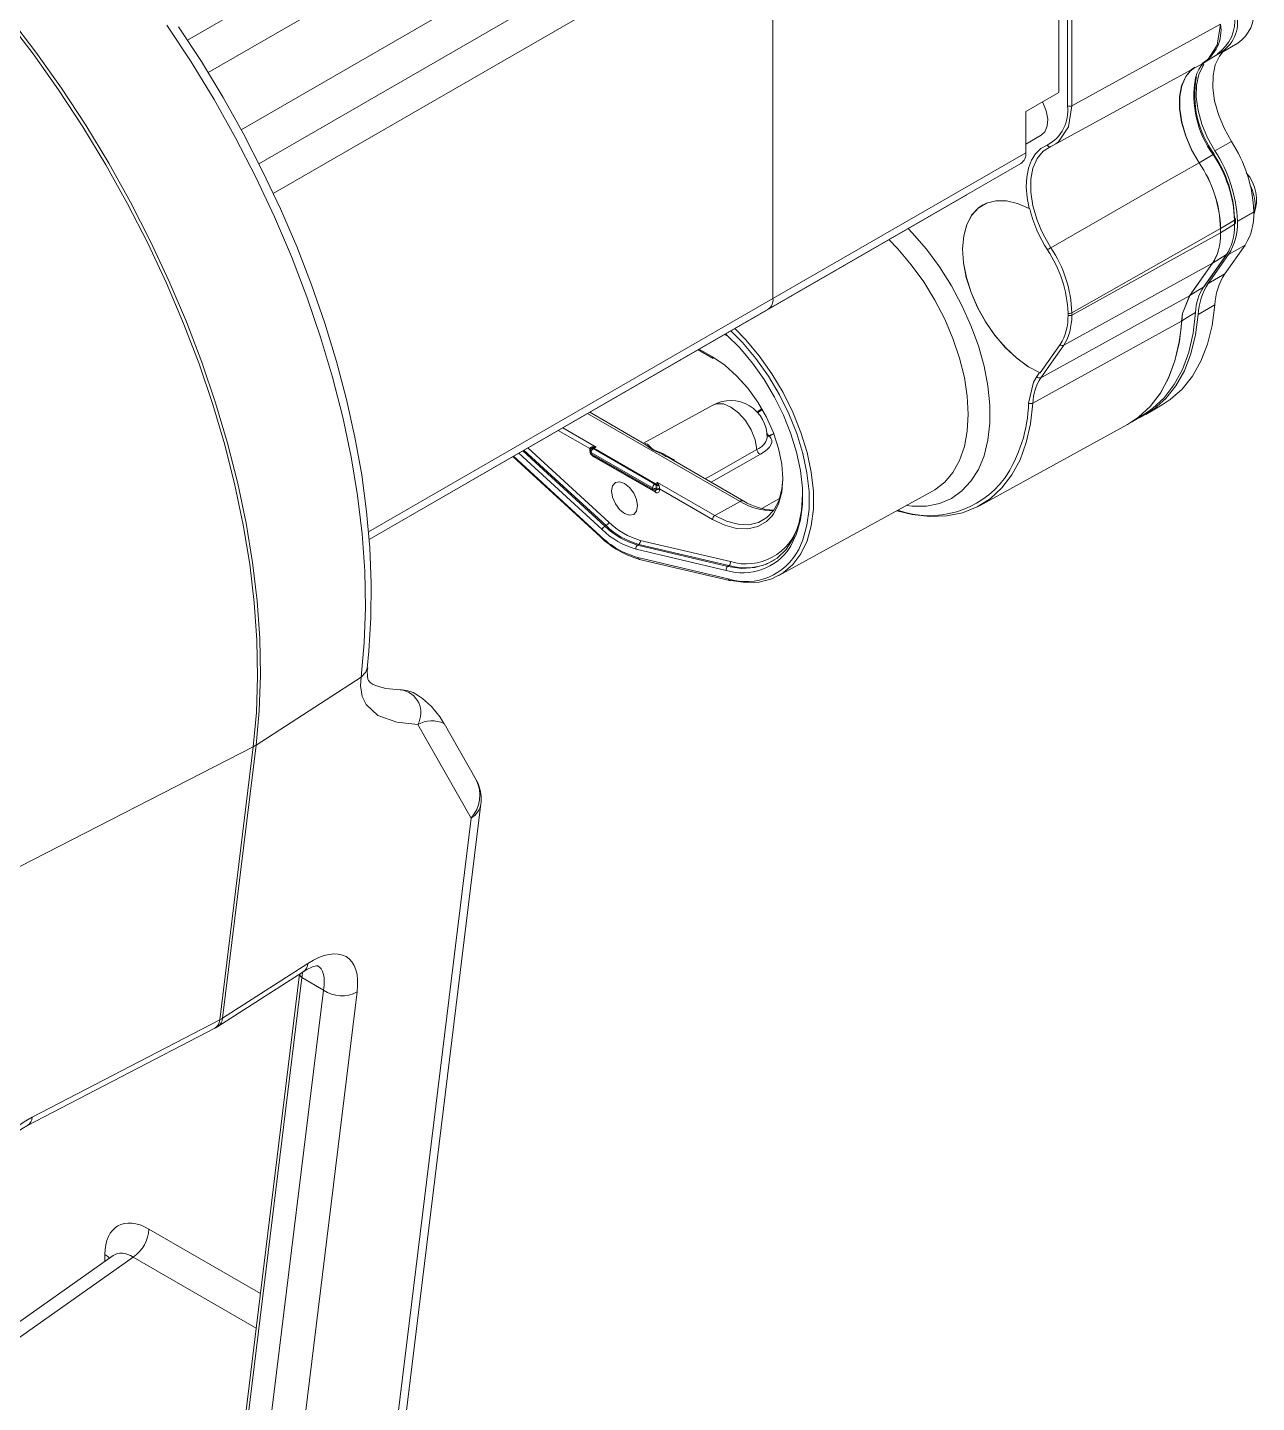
# Model space of a CAD drawing. Header units: millimetres. Extents: x 20 to 768, y 29 to 540.
# Drawn here: x 457.22 to 488.85, y 90.52 to 125.92 of the extents above; entities that cross this region are included whole.
import ezdxf

# ---------------------------------------------------------------- set-up
doc = ezdxf.new("R2010")
doc.units = ezdxf.units.MM

msp = doc.modelspace()

# ---------------------------------------------------------------- linework, layer by layer
at = {"color": 7, "linetype": 'Continuous', "lineweight": 15}
for p, q in [((484.095425, 133.258389), (484.095425, 123.901965)), ((483.759375, 132.247724), (483.759375, 124.245624)), ((483.983285, 123.902529), (483.983285, 132.038227)), ((476.405465, 129.063905), (476.405465, 118.938798)), ((484.095425, 123.901965), (487.922331, 126.000327)), ((487.941276, 125.266812), (488.365539, 125.511734)), ((483.625669, 122.886782), (487.452594, 124.984972)), ((487.491413, 125.007398), (487.849149, 125.230152)), ((482.910847, 123.75578), (483.759375, 124.245624)), ((482.910847, 123.75578), (482.910847, 122.694276)), ((482.910847, 122.913565), (483.310815, 123.144461)), ((483.62393, 122.889981), (483.553227, 122.852205)), ((488.201291, 122.983581), (487.777028, 122.738659)), ((476.405465, 118.938798), (482.910847, 122.694276)), ((476.281178, 118.664093), (482.786561, 122.41957)), ((487.368227, 122.433049), (487.368174, 122.433133)), ((487.368227, 122.433049), (487.371299, 122.434833)), ((487.371251, 122.434904), (487.371299, 122.434833)), ((474.018436, 117.357415), (481.372346, 121.602737)), ((481.382666, 121.609118), (481.372346, 121.602737)), ((481.803785, 121.348945), (481.802371, 121.348128)), ((483.012655, 121.248308), (482.998136, 121.254649)), ((488.779834, 121.175776), (488.355571, 120.930854)), ((488.779834, 121.164636), (488.355571, 120.919714)), ((488.779834, 121.175776), (488.779834, 121.164636)), ((487.922331, 120.738727), (484.095425, 118.570242)), ((487.922331, 120.738727), (487.922331, 120.738887)), ((487.922331, 120.62904), (487.922331, 120.738727)), ((487.925402, 120.630742), (488.283409, 120.851513)), ((487.925402, 120.740667), (487.925402, 120.740516)), ((487.925402, 120.740516), (487.925402, 120.630829)), ((488.283409, 120.851513), (488.283409, 120.953286)), ((488.305379, 120.883303), (488.305379, 120.985076)), ((488.355571, 120.930854), (488.355571, 120.919714)), ((484.095425, 118.515931), (487.922331, 120.62904)), ((487.486252, 119.236123), (488.075065, 120.073897)), ((487.501248, 119.250186), (488.090063, 120.087964)), ((488.128208, 120.071117), (487.606761, 119.329196)), ((488.075065, 120.073897), (487.717057, 119.85313)), ((488.552471, 120.316039), (488.031024, 119.574117)), ((488.552471, 120.316039), (488.128208, 120.071117)), ((487.713947, 119.851281), (483.887042, 117.738171)), ((487.125024, 119.013351), (487.713947, 119.851281)), ((487.717019, 119.853079), (487.128099, 119.015148)), ((487.713987, 119.851338), (487.713947, 119.851282)), ((487.717058, 119.853131), (487.71702, 119.853077)), ((488.031024, 119.574117), (487.606761, 119.329196)), ((483.29934, 116.901975), (487.125024, 119.013351)), ((487.124991, 119.013303), (487.125024, 119.013351)), ((487.128099, 119.015148), (487.128063, 119.015096)), ((466.013432, 112.736649), (476.281178, 118.664093)), ((487.772952, 118.774518), (487.348689, 118.529597)), ((483.997269, 118.564366), (483.997269, 118.510055)), ((484.095425, 118.570242), (484.095425, 118.515931)), ((486.920581, 118.361065), (486.920583, 118.361123)), ((486.923655, 118.362916), (486.923651, 118.36286)), ((475.169561, 118.021943), (475.205181, 117.989227)), ((474.478747, 117.623145), (474.866403, 117.399356)), ((483.794779, 117.754294), (483.283653, 117.027055)), ((483.887042, 117.738171), (483.29934, 116.901975)), ((466.013468, 112.736245), (474.018436, 117.357415)), ((483.194776, 116.930824), (483.266579, 117.032992)), ((483.266579, 117.032992), (483.283653, 117.027055)), ((474.856275, 116.196308), (473.072517, 115.21679)), ((485.998448, 115.956701), (486.42271, 116.201623)), ((473.11026, 115.194999), (471.691441, 116.014066)), ((485.630912, 115.75799), (485.991616, 115.981936)), ((481.719367, 113.606357), (485.526462, 115.696945)), ((471.690505, 115.07838), (471.690503, 115.07881)), ((471.690505, 115.047164), (471.690505, 115.07838)), ((471.740902, 115.121832), (471.761251, 115.124257)), ((471.763371, 115.090945), (471.7427, 115.080403)), ((471.761251, 115.124257), (471.766194, 115.124544)), ((471.7667, 115.092167), (471.763371, 115.090945)), ((471.79415, 115.08386), (471.780255, 115.075266)), ((471.780255, 115.075266), (473.363663, 114.161183)), ((473.378052, 114.169493), (471.79415, 115.08386)), ((471.851706, 115.117088), (471.796125, 115.084999)), ((471.796125, 115.084999), (473.380027, 114.170632)), ((469.712463, 114.87163), (471.962942, 112.804576)), ((471.701244, 115.010527), (471.701244, 114.978453)), ((473.308082, 114.063787), (471.724673, 114.97787)), ((471.724673, 114.97787), (471.724673, 114.945796)), ((471.724673, 114.945796), (473.308082, 114.031714)), ((471.741246, 114.909171), (473.324654, 113.995089)), ((473.378794, 113.951421), (471.795385, 114.865503)), ((475.656928, 113.724838), (473.671951, 114.870742)), ((473.308082, 114.031714), (473.308082, 114.063787)), ((473.363663, 114.161183), (473.378052, 114.169493)), ((473.368243, 113.98445), (473.369284, 113.984519)), ((473.380027, 114.170632), (473.437582, 114.201581)), ((473.395878, 114.05307), (473.39588, 114.053925)), ((473.395878, 114.021853), (473.395878, 114.05307)), ((473.400409, 114.123428), (473.408082, 114.141474)), ((473.408082, 114.141474), (473.408175, 114.144564)), ((473.437582, 114.201581), (474.907386, 113.353081)), ((473.465243, 114.143704), (473.466771, 114.139681)), ((473.466771, 114.139681), (473.472914, 114.121963)), ((473.483674, 114.043634), (473.483674, 114.043206)), ((473.483674, 114.043206), (473.483674, 114.011989)), ((474.849831, 113.25454), (473.483674, 114.043206)), ((476.555571, 111.805701), (480.512371, 113.978499)), ((474.907386, 113.353081), (475.559404, 113.716338)), ((472.111154, 113.096295), (472.080745, 113.078329)), ((472.951863, 112.610964), (472.921754, 112.592825)), ((472.921754, 112.592825), (475.242283, 112.044994)), ((475.272393, 112.063137), (472.951863, 112.610964)), ((472.991416, 112.714941), (475.311948, 112.167109)), ((475.202728, 111.941023), (472.882199, 112.488849)), ((472.930843, 112.270664), (475.251372, 111.722833)), ((472.969032, 112.225461), (475.289561, 111.67763)), ((475.272393, 112.063137), (475.242283, 112.044994)), ((463.104075, 107.443507), (465.805383, 109.196475)), ((468.63614, 105.564502), (467.263297, 107.973668)), ((468.767931, 106.549293), (467.942235, 107.998288)), ((456.708001, 104.159334), (463.030061, 107.40078)), ((462.1675, 100.368751), (463.030061, 107.40078)), ((463.104075, 107.443507), (462.241515, 100.411478)), ((466.506716, 86.489207), (468.891655, 105.932444)), ((466.251202, 86.121265), (468.63614, 105.564502)), ((462.123338, 100.200329), (464.319413, 101.609617)), ((462.241515, 100.411478), (464.437591, 101.820766)), ((464.22492, 101.548976), (462.655363, 88.753156)), ((464.283841, 101.457905), (462.712453, 88.647164)), ((464.83872, 101.137581), (464.283841, 101.457905)), ((463.267331, 88.32684), (464.83872, 101.137581)), ((465.705211, 101.088692), (464.133825, 88.277949)), ((457.343916, 97.863785), (462.1675, 100.368751)), ((457.222624, 97.650753), (462.046205, 100.15572)), ((459.428167, 94.303561), (455.173209, 91.303779))]:
    msp.add_line(p, q, dxfattribs=at)
at = {"color": 8, "linetype": 'Continuous', "lineweight": 15}
for p, q in [((474.31846, 133.084538), (461.338122, 125.591149)), ((474.142725, 131.839931), (461.870314, 124.755219)), ((474.991252, 130.370236), (462.720574, 123.286524)), ((463.177832, 122.407522), (475.981202, 129.79875)), ((476.405465, 129.063905), (463.547346, 121.641072)), ((465.996296, 112.929713), (476.405465, 118.938798)), ((486.906468, 118.185232), (486.920581, 118.361065)), ((475.185615, 118.031213), (475.202728, 118.015493)), ((474.502184, 117.636678), (474.849831, 117.435986)), ((475.996143, 116.020647), (476.120154, 116.101635)), ((475.559404, 113.716338), (471.635316, 115.981666)), ((476.131972, 116.081253), (476.012422, 116.003178)), ((471.690505, 115.07838), (470.880556, 115.545954)), ((470.99468, 115.611839), (471.851706, 115.117088)), ((476.253801, 115.46023), (476.294958, 115.402322)), ((476.294958, 115.402322), (476.424376, 115.468365)), ((476.430276, 115.452862), (476.313757, 115.393402)), ((470.099615, 115.095128), (472.182761, 113.181768)), ((469.728517, 114.880895), (471.960491, 112.830836)), ((472.009135, 112.992858), (469.866708, 114.960673)), ((469.96782, 115.019043), (472.080745, 113.078329)), ((472.111154, 113.096295), (469.998503, 115.036758)), ((476.080687, 114.932612), (474.812999, 114.21203)), ((476.574954, 113.787991), (476.118173, 113.535678)), ((460.346402, 94.985436), (463.216586, 93.328515)), ((459.944342, 94.264081), (455.119045, 90.862206)), ((459.21658, 94.154389), (459.21658, 94.332997)), ((463.107366, 92.438106), (459.944342, 94.264081))]:
    msp.add_line(p, q, dxfattribs=at)
at = {"color": 7, "linetype": 'Continuous', "lineweight": 15, "flags": 128}
for points in [[(463.030061, 107.40078), (463.111413, 108.283007), (463.143149, 109.197892), (463.125144, 110.141979), (463.057469, 111.111698), (462.940381, 112.103376), (462.774322, 113.11327), (462.559921, 114.137551), (462.297987, 115.17235), (461.989512, 116.21375), (461.635662, 117.257818), (461.237775, 118.300597), (460.797357, 119.338149), (460.316076, 120.36655), (459.795748, 121.381905), (459.238343, 122.380371), (458.645971, 123.35818), (458.02087, 124.311634), (457.365406, 125.237121), (456.682059, 126.131135), (455.97341, 126.990306), (455.242145, 127.811372), (454.491025, 128.591249)], [(454.565039, 128.633977), (455.316159, 127.854099), (456.047424, 127.033033), (456.756073, 126.173862), (457.439421, 125.279848), (458.094884, 124.354362), (458.719985, 123.400907), (459.312357, 122.423099), (459.869762, 121.424633), (460.39009, 120.409277), (460.871371, 119.380876), (461.311789, 118.343325), (461.709676, 117.300545), (462.063526, 116.256477), (462.372001, 115.215077), (462.633935, 114.180279), (462.848337, 113.155998), (463.014395, 112.146104), (463.131483, 111.154425), (463.199158, 110.184706), (463.217164, 109.240619), (463.185427, 108.325735), (463.104075, 107.443507)], [(465.958688, 109.417241), (466.006224, 109.861498), (466.060876, 110.723262), (466.069541, 111.61155), (466.03236, 112.523346), (465.949642, 113.455429), (465.821831, 114.404597), (465.649516, 115.367617), (465.433419, 116.341228), (465.174388, 117.322163), (464.873398, 118.307129), (464.531552, 119.292823), (464.15007, 120.275946), (463.730291, 121.253199), (463.273675, 122.221304), (462.781788, 123.177015), (462.256308, 124.117099), (461.699011, 125.03841), (461.111781, 125.937815)], [(487.495048, 124.967142), (487.473138, 124.935905), (487.363786, 124.70884), (487.30496, 124.433699), (487.298865, 124.12082), (487.345733, 123.781953), (487.443802, 123.429817), (487.58939, 123.077645), (487.777028, 122.738659)], [(487.99031, 125.295116), (487.897401, 125.180826), (487.788049, 124.953761), (487.729223, 124.67862), (487.723128, 124.365742), (487.769996, 124.026875), (487.868065, 123.674738), (488.013653, 123.322566), (488.201291, 122.983581)], [(487.088001, 124.720252), (487.136788, 124.789467), (487.255713, 124.882939)], [(483.344616, 124.006189), (483.353118, 123.989265), (483.43743, 123.771962), (483.474951, 123.560465), (483.46235, 123.373568), (483.400746, 123.227871), (483.310815, 123.144461)], [(482.998136, 121.254649), (482.944135, 121.53999), (482.922939, 121.812779), (482.935004, 122.067151), (482.980072, 122.297608), (483.057167, 122.499195), (483.164633, 122.667568), (483.300149, 122.799097), (483.460801, 122.890944)], [(483.553227, 122.852205), (483.356236, 122.729284), (483.201831, 122.542823), (483.095649, 122.299634), (483.041572, 122.008601), (483.041572, 121.680353), (483.095649, 121.326889), (483.201831, 120.961104), (483.294628, 120.728488)], [(487.371299, 122.434833), (487.558574, 122.544058), (487.731092, 122.644679)], [(487.731092, 122.644679), (487.741055, 122.650246), (487.749236, 122.654503), (487.755335, 122.657291), (487.75912, 122.658504), (487.760454, 122.6581), (487.759288, 122.65609), (487.755664, 122.652556), (487.749714, 122.647621)], [(483.553227, 120.24601), (486.463671, 121.914455), (487.368174, 122.433133)], [(482.998136, 121.254649), (482.699753, 121.386861), (482.411551, 121.455435), (482.141849, 121.458391), (481.898434, 121.395647), (481.688336, 121.269011), (481.517622, 121.082144), (481.391222, 120.84044), (481.312784, 120.550879), (481.284573, 120.221815), (481.307404, 119.862759), (481.38062, 119.484074), (481.502104, 119.096699), (481.668348, 118.711811), (481.874551, 118.340532), (482.114763, 117.993579), (482.382046, 117.680968), (482.66868, 117.411729), (482.966391, 117.193638), (483.266579, 117.032992)], [(481.803785, 121.348945), (481.693261, 121.272702), (481.521019, 121.085811), (481.393481, 120.843445), (481.314367, 120.552668), (481.285983, 120.221972), (481.309158, 119.86099), (481.383214, 119.480262), (481.505994, 119.090883), (481.673915, 118.704219), (481.882079, 118.331541), (482.124417, 117.983721), (482.393857, 117.67091), (482.682542, 117.40222), (482.982055, 117.185493), (483.283653, 117.027055)], [(488.778745, 121.095069), (488.790278, 121.131157), (488.815189, 121.326061)], [(488.283409, 120.953286), (488.111745, 120.851335), (487.925402, 120.740667)], [(488.075065, 120.073897), (488.084733, 120.081585), (488.090063, 120.087964)], [(486.920583, 118.361123), (486.943363, 118.552511), (487.124991, 119.013303)], [(487.128063, 119.015096), (486.946497, 118.554339), (486.923655, 118.362916)], [(487.128063, 119.015096), (487.335687, 119.143213), (487.486252, 119.236123)], [(487.486252, 119.236123), (487.495919, 119.243808), (487.501248, 119.250186)], [(485.991616, 115.981936), (486.172883, 116.107466), (486.474342, 116.385865), (486.732507, 116.723658), (486.944453, 117.117032), (487.107786, 117.561538), (487.220662, 118.052149), (487.281804, 118.583323)], [(487.772952, 118.774518), (487.704927, 118.248826), (487.585574, 117.764232), (487.416228, 117.326166), (487.198786, 116.939532), (486.935686, 116.608667), (486.629875, 116.337272), (486.42271, 116.201623)], [(487.281804, 118.583323), (487.131256, 118.490676), (486.923655, 118.362916)], [(486.920581, 118.361065), (483.75786, 116.612205), (483.094629, 116.245454)], [(486.923651, 118.36286), (486.862266, 117.831086), (486.749117, 117.339922), (486.585482, 116.894899), (486.373209, 116.501051), (486.114693, 116.162815), (485.81285, 115.884009), (485.5832, 115.729199)], [(487.348689, 118.529597), (487.280664, 118.003905), (487.161311, 117.519311), (486.991965, 117.081244), (486.774523, 116.69461), (486.511423, 116.363745), (486.205612, 116.09235), (485.860516, 115.883471), (485.757465, 115.836564)], [(475.202728, 118.015493), (475.549917, 117.666506), (475.876612, 117.276704), (476.17686, 116.853189), (476.445192, 116.403682), (476.676713, 115.936368), (476.867209, 115.459769), (477.013203, 114.982573), (477.112035, 114.513477), (477.161908, 114.061027), (477.161908, 113.633469), (477.112035, 113.238595), (477.013203, 112.883608), (476.867209, 112.574974), (476.837489, 112.526928)], [(475.423416, 118.16849), (475.69906, 117.88496), (476.05294, 117.462722), (476.378174, 117.003966), (476.668834, 116.51705), (476.919622, 116.010852), (477.125969, 115.494591), (477.284113, 114.977686), (477.39117, 114.469554), (477.445191, 113.979452), (477.445191, 113.516317), (477.39117, 113.088587), (477.284113, 112.704055), (477.125969, 112.369739), (476.919622, 112.091726), (476.668834, 111.875082), (476.378174, 111.723754), (476.05294, 111.640501), (475.69906, 111.626844), (475.322982, 111.683033)], [(477.066614, 112.479615), (477.175167, 112.724419), (477.280187, 113.101629), (477.333178, 113.521213), (477.333178, 113.975534), (477.280187, 114.456305), (477.175167, 114.954763), (477.020035, 115.461826), (476.817616, 115.968256), (476.571603, 116.46482), (476.286478, 116.942463), (475.967434, 117.392486), (475.620292, 117.806687), (475.323028, 118.110539)], [(485.526462, 115.696945), (485.809775, 115.882212), (486.111618, 116.161018), (486.370134, 116.499255), (486.582409, 116.893105), (486.746044, 117.338129), (486.859194, 117.829298), (486.906468, 118.185232)], [(474.849831, 117.435986), (475.164225, 117.222724), (475.469065, 116.952422), (475.75509, 116.633283), (476.013611, 116.275011), (476.23677, 115.888488), (476.417788, 115.485459), (476.551164, 115.078171), (476.632845, 114.679), (476.660352, 114.300069), (476.632845, 113.952898), (476.551164, 113.648033), (476.417788, 113.394738), (476.380981, 113.345605)], [(482.982621, 116.250429), (483.10992, 116.784421), (483.194776, 116.930824)], [(483.094629, 116.245454), (483.034879, 115.717856), (482.92358, 115.230569), (482.762, 114.789158), (482.55198, 114.398644), (482.295912, 114.063486), (481.996718, 113.787497), (481.657805, 113.573826), (481.283037, 113.42491), (480.876685, 113.342439), (480.443377, 113.327357), (479.988056, 113.379838), (479.595222, 113.474868)], [(473.66774, 114.863843), (473.555162, 114.931205), (473.402617, 114.998625), (473.326867, 115.035694), (473.266561, 115.077266), (473.109844, 115.19398)], [(476.313757, 115.393402), (476.354262, 115.34615), (476.374668, 115.293631), (476.374552, 115.236921), (476.353921, 115.17717), (476.31319, 115.115607), (476.253198, 115.053483), (476.175166, 114.992065), (476.080687, 114.932612)], [(472.92173, 113.60044), (472.896257, 113.467262), (472.823716, 113.383771), (472.715152, 113.362679), (472.587089, 113.407192), (472.459028, 113.510536), (472.350461, 113.656975), (472.27792, 113.82422), (472.252447, 113.986809), (472.27792, 114.119981), (472.350461, 114.203472), (472.459028, 114.224568), (472.587089, 114.180056), (472.715152, 114.076711), (472.823716, 113.930268), (472.896257, 113.763023), (472.92173, 113.60044)], [(474.907386, 113.353081), (475.211958, 113.208025), (475.507277, 113.128918), (475.784367, 113.118164), (476.03481, 113.176086), (476.250998, 113.300929), (476.426361, 113.488899), (476.555571, 113.734281), (476.634701, 114.029623), (476.66035, 114.298259)], [(475.242283, 112.044994), (475.600668, 111.993222), (475.936322, 112.011814), (476.242432, 112.100398), (476.512783, 112.257167), (476.741885, 112.478946), (476.925085, 112.76123), (477.058667, 113.098289), (477.139916, 113.483274), (477.167182, 113.908373), (477.167104, 113.932188)], [(466.840429, 108.864581), (466.815514, 108.864878), (466.441195, 108.904437), (466.250796, 108.948504), (466.118204, 109.000443), (466.036738, 109.055639), (465.994017, 109.107305), (465.981351, 109.138443), (465.967201, 109.219629), (465.966093, 109.357944), (465.975711, 109.431234)], [(467.263297, 107.973668), (466.722131, 108.030576), (466.237466, 108.203966), (465.933471, 108.486076), (465.83667, 108.696108), (465.793924, 108.972944), (465.805383, 109.196475)], [(467.939448, 107.998142), (467.838962, 108.164736), (467.61795, 108.438648), (467.383942, 108.647458), (467.261016, 108.73229), (467.143264, 108.794696), (467.011518, 108.841728), (466.866837, 108.865867), (466.836091, 108.86465)], [(464.319413, 101.609617), (464.412865, 101.66527), (464.558681, 101.732531), (464.657439, 101.759503), (464.699653, 101.762419), (464.697088, 101.763323)], [(462.046205, 100.15572), (462.065544, 100.166034), (462.123338, 100.200329)], [(459.432429, 94.306257), (459.431419, 94.306021), (459.427707, 94.304038)]]:
    msp.add_lwpolyline(points, dxfattribs=at)
at = {"color": 8, "linetype": 'Continuous', "lineweight": 15, "flags": 128}
for points in [[(465.805383, 109.196475), (465.886035, 110.072229), (465.917236, 110.980522), (465.898873, 111.917885), (465.831012, 112.880746), (465.713916, 113.865436), (465.548026, 114.8682), (465.333977, 115.885211), (465.072584, 116.912596), (464.764847, 117.946435), (464.411934, 118.982792), (464.015195, 120.017706), (463.576141, 121.047243), (463.096447, 122.067457), (462.577939, 123.07449), (462.022598, 124.064474), (461.432538, 125.033647), (460.81001, 125.978316)], [(487.925402, 126.00196), (487.838516, 125.458592), (487.585144, 125.077173), (487.485593, 125.01683)], [(487.368174, 122.433133), (487.175913, 122.770977), (487.02505, 123.12341), (486.92123, 123.477255), (486.868329, 123.81928), (486.868329, 124.136698), (486.92123, 124.417645), (487.02505, 124.651617), (487.147449, 124.804084)], [(487.262773, 124.893085), (487.178987, 124.831665), (487.028123, 124.653415), (486.9243, 124.419439), (486.871402, 124.138487), (486.871402, 123.821063), (486.9243, 123.47904), (487.028123, 123.125194), (487.178987, 122.772754), (487.371251, 122.434904)], [(484.095425, 123.901965), (484.007652, 123.358002), (483.754524, 122.97666), (483.680653, 122.920289), (483.62393, 122.889981)], [(479.884331, 120.743722), (479.990931, 120.63127), (480.35261, 120.209976), (480.689152, 119.753851), (480.995534, 119.26971), (481.267186, 118.76477), (481.500049, 118.246566), (481.690654, 117.722835), (481.836153, 117.201393), (481.934377, 116.690018), (481.983857, 116.196348), (481.983857, 115.727742), (481.934377, 115.291195), (481.836153, 114.893231), (481.690654, 114.539774), (481.500049, 114.236111), (481.267186, 113.986771), (480.995534, 113.795472), (480.689152, 113.665067), (480.35261, 113.597511), (479.990931, 113.593803), (479.841478, 113.610093)], [(483.294628, 120.728488), (483.356236, 120.596372), (483.553227, 120.24601)], [(480.512371, 113.978499), (480.571868, 114.013054), (480.824741, 114.20962), (481.037563, 114.463867), (481.206838, 114.771609), (481.329776, 115.127782), (481.404357, 115.526526), (481.429354, 115.961287), (481.404357, 116.424909), (481.329776, 116.909767), (481.206838, 117.407882), (481.037563, 117.911059), (480.824741, 118.411025), (480.571868, 118.899552), (480.283107, 119.3686), (479.963209, 119.810459), (479.617434, 120.217861), (479.386343, 120.456242)], [(474.018436, 117.357415), (474.018459, 117.357426), (474.028755, 117.363795)], [(475.990223, 115.056), (475.944013, 115.304776), (475.843596, 115.559546), (475.697745, 115.798046), (475.519201, 115.999445), (475.323565, 116.14614), (475.12793, 116.22532), (474.949388, 116.230063), (474.856275, 116.196308)], [(476.257803, 115.401395), (476.275439, 115.400138), (476.294958, 115.402322)], [(471.7427, 115.080403), (471.736329, 115.076645), (471.729417, 115.070366)], [(473.116693, 115.205682), (473.179463, 115.193493), (473.291948, 115.081583), (473.342008, 115.042222), (473.415506, 115.010099), (473.573015, 114.952274), (473.845471, 114.795898), (473.892031, 114.743696)], [(474.663373, 114.298408), (474.89575, 114.431003), (475.990223, 115.056)], [(471.794087, 114.878664), (471.794764, 114.874795), (471.795385, 114.865503)], [(476.380981, 113.345605), (476.23677, 113.200708), (476.013611, 113.071839), (475.75509, 113.012049), (475.469065, 113.023148), (475.164225, 113.104806), (474.849831, 113.25454)], [(465.805383, 109.196475), (465.922742, 109.313978), (465.958707, 109.417379)], [(459.333925, 94.237121), (459.289006, 94.282389), (459.21658, 94.332997)]]:
    msp.add_lwpolyline(points, dxfattribs=at)
at = {"color": 7, "linetype": 'Continuous', "lineweight": 15}
for centre, radius, start, end in [((487.802408, 126.318084), 0.983523, 304.9293147, 6.3828441), ((487.421832, 126.064197), 0.941204, 295.3792385, 7.2209216), ((487.248, 126.096303), 1.043368, 304.7945065, 7.0810367), ((488.183677, 124.374719), 0.939488, 136.8132639, 164.8365965), ((489.834184, 124.186477), 2.576028, 169.6994446, 216.3863431), ((483.006297, 123.76642), 0.986423, 297.4361203, 7.9311525), ((484.039907, 124.012031), 0.123275, 242.6566911, 296.7664981), ((483.526082, 122.917068), 0.070314, 201.8100465, 292.7092298), ((485.251679, 121.043153), 3.530647, 2.1527271, 33.3392629), ((482.635407, 122.653427), 0.278453, 302.8767389, 8.4357749), ((485.021598, 120.82403), 3.264372, 2.2692868, 33.8991985), ((485.202097, 120.913861), 3.081603, 1.9316307, 34.23692), ((484.827416, 120.798232), 3.530647, 2.1527271, 33.3392629), ((487.676652, 121.900864), 0.615198, 119.7639432, 120.094584), ((484.738464, 120.635245), 3.185554, 1.8644579, 34.3579759), ((484.750065, 120.639822), 3.176937, 1.8190396, 34.4031924), ((487.778807, 121.473705), 1.068539, 340.5039157, 40.9787352), ((487.490423, 121.285427), 1.325389, 1.7568306, 24.7448476), ((486.462374, 122.11725), 3.557474, 194.1379852, 212.7501119), ((487.308055, 121.10421), 1.473019, 327.6511897, 2.3510254), ((487.875607, 120.82303), 0.096246, 299.0429274, 301.1557665), ((487.875725, 120.82222), 0.095621, 299.1703275, 301.2999091), ((486.883793, 120.859288), 1.473019, 327.6511897, 2.3510254), ((488.266013, 120.981566), 0.039522, 5.0948815, 66.2196511), ((488.266246, 120.88686), 0.039294, 295.899447, 354.805477), ((487.875725, 120.712533), 0.095621, 299.1703275, 301.2999091), ((487.875725, 120.712446), 0.095621, 299.1703275, 301.2999091), ((484.118333, 119.276359), 1.122305, 120.2333641, 125.262278), ((480.823791, 118.437001), 3.176033, 2.298289, 33.5599573), ((480.977019, 118.486874), 3.119519, 1.5313772, 34.3267998), ((487.68168, 119.909942), 0.06695, 298.8129935, 301.8599564), ((487.68086, 119.911706), 0.068857, 298.7563855, 301.7138511), ((488.945484, 118.455676), 1.598504, 146.8754457, 177.3494776), ((489.369747, 118.700597), 1.598504, 146.8754457, 177.3494776), ((487.090276, 119.076313), 0.07194, 298.852017, 301.6856278), ((487.090793, 119.075454), 0.070912, 298.8636196, 301.7412948), ((488.453976, 118.57463), 1.172204, 145.6452166, 179.5750626), ((482.658667, 118.463699), 1.339405, 328.0187589, 1.9833934), ((484.039423, 118.682967), 0.12587, 250.4335039, 296.418116), ((484.039423, 118.628657), 0.12587, 250.4335039, 296.418116), ((486.88156, 118.431358), 0.080397, 299.0355498, 301.5701777), ((486.878963, 118.435964), 0.085635, 299.0786335, 301.4590113), ((475.224699, 118.004297), 0.024659, 152.9970768, 217.6732519), ((483.852926, 117.814988), 0.084052, 226.2274715, 293.9475393), ((474.889799, 117.432005), 0.040166, 174.3109866, 234.374528), ((484.363066, 116.210116), 1.268929, 146.9595691, 178.4041849), ((483.265241, 116.982307), 0.087269, 216.1524257, 293.0001767), ((475.311884, 115.366613), 0.946558, 359.3567087, 118.7725026), ((479.325667, 116.342528), 3.658114, 326.1395341, 358.5573335), ((483.04316, 116.35003), 0.116556, 238.7084296, 296.204955), ((476.334383, 115.461141), 0.070809, 236.1664982, 253.0650607), ((471.742824, 115.068549), 0.053318, 92.0661107, 168.9043553), ((471.781242, 115.010525), 0.08, 130.8722073, 180), ((471.847803, 114.972161), 0.123262, 123.230357, 177.3453146), ((471.698096, 115.099221), 0.048411, 337.124971, 27.8438904), ((471.756197, 115.039237), 0.043322, 56.2679593, 108.1533273), ((471.699003, 115.103572), 0.065594, 348.9015468, 18.3814316), ((471.76842, 115.042484), 0.048723, 58.1230389, 95.9482761), ((471.703025, 115.107365), 0.065464, 346.5759877, 15.2139064), ((471.77023, 115.042677), 0.049616, 58.5400047, 94.079799), ((471.846546, 114.995379), 0.10283, 119.3621095, 120.632514), ((476.12968, 115.063388), 0.139653, 183.0325743, 249.4624849), ((471.781242, 114.978453), 0.08, 180, 240.0026883), ((473.431211, 114.058078), 0.123262, 123.230357, 177.3453146), ((473.365014, 114.174881), 0.124832, 242.8661425, 284.3153404), ((473.365008, 114.142772), 0.124798, 242.8613536, 284.3213922), ((473.364651, 114.064371), 0.08, 240.0026883, 272.6558957), ((473.301121, 114.063554), 0.115944, 31.0910543, 57.3557634), ((473.430447, 114.081012), 0.10283, 119.3621095, 120.632514), ((473.320012, 114.077185), 0.109038, 36.1285793, 57.839658), ((473.419733, 114.00162), 0.064776, 230.8010444, 9.2117012), ((473.325486, 114.08351), 0.102786, 36.4405924, 57.9523574), ((473.426743, 113.932129), 0.124817, 62.8629952, 104.3166145), ((473.426743, 113.900912), 0.124817, 62.8629952, 104.3166145), ((472.871303, 114.123004), 0.529106, 352.4981176, 0.0458629), ((473.426107, 113.932154), 0.125466, 62.688579, 103.9405417), ((473.440527, 114.314013), 0.194762, 258.1129384, 279.5723398), ((473.442026, 114.2911), 0.153428, 257.2182853, 279.2814206), ((473.438842, 114.285619), 0.14435, 257.7340655, 280.5388504), ((473.224492, 114.047934), 0.259218, 359.0496189, 16.5939582), ((476.459251, 114.996805), 1.503869, 237.7573731, 268.3112933), ((474.972324, 113.249074), 0.122615, 121.9787214, 177.4445923), ((472.170404, 112.930477), 0.172914, 121.2331322, 158.8528093), ((473.43038, 114.446612), 2.033061, 225.6478351, 254.3575414), ((473.449795, 114.478686), 1.958391, 225.6476498, 254.3577267), ((472.021479, 113.244156), 0.172929, 301.2361378, 338.8522667), ((473.479745, 114.496201), 1.957748, 225.6480528, 254.3573237), ((473.499097, 114.528171), 1.882961, 225.6469468, 254.3584297), ((473.540091, 114.446554), 2.259575, 225.6476101, 254.3577665), ((473.619243, 114.518559), 2.3835, 225.9805302, 254.1692344), ((472.980105, 112.511115), 0.100407, 125.5318766, 192.8122103), ((472.893508, 112.692674), 0.100408, 305.5335187, 12.8130426), ((475.300633, 111.963285), 0.100404, 125.5315961, 192.8107081), ((475.688332, 113.517555), 1.512725, 254.0403736, 299.5111887), ((475.21404, 112.144847), 0.100407, 305.5325623, 12.8097419), ((475.299341, 111.723195), 0.046603, 257.8858019, 300.4822655), ((462.646887, 108.149996), 0.841515, 297.0866592, 302.9079642), ((467.899094, 106.054195), 1, 0, 29.6763025), ((467.899094, 106.054195), 1, 353.0069374, 0), ((465.311356, 101.811282), 0.822957, 234.948302, 298.5930043), ((458.686612, 94.975619), 3.049525, 118.690037, 168.5303714), ((459.418772, 95.029742), 0.928687, 304.466747, 357.2655421)]:
    msp.add_arc(centre, radius, start, end, dxfattribs=at)
at = {"color": 8, "linetype": 'Continuous', "lineweight": 15}
for centre, radius, start, end in [((486.947973, 125.844699), 0.986683, 300.419762, 9.0655894), ((489.826181, 124.166395), 2.589405, 169.9006084, 215.9918604), ((488.266246, 120.988633), 0.039294, 295.899447, 354.805477), ((476.130024, 118.897949), 0.278453, 302.8767389, 8.4357749), ((471.671353, 115.039293), 0.043912, 17.635388, 64.1444521), ((471.67104, 115.038643), 0.044249, 18.1420429, 63.9028751), ((471.88178, 115.050872), 0.191311, 181.1105791, 199.3193306), ((471.663342, 114.997884), 0.05627, 41.8971743, 61.1370674), ((475.840849, 115.459372), 0.430141, 290.3203625, 346.0926621), ((476.284592, 115.480262), 0.091626, 253.1842108, 288.5603391), ((471.740696, 115.014098), 0.039613, 185.17263, 246.1419027), ((471.740693, 114.982022), 0.03961, 185.1696062, 246.1449264), ((471.764069, 114.94156), 0.039622, 173.8620819, 234.8291512), ((471.894307, 115.029381), 0.191419, 220.6780258, 238.8834818), ((473.347477, 114.027478), 0.039622, 173.8620819, 234.8291512), ((473.33492, 113.954471), 0.04398, 356.0228933, 42.9019975), ((473.363957, 114.016511), 0.032365, 277.985674, 9.4998521), ((480.430293, 115.780596), 2.432301, 250.5063475, 322.6312266), ((475.615763, 113.634478), 0.099385, 66.0400393, 124.5463629), ((476.384888, 115.024811), 1.547102, 237.753181, 271.2503038), ((475.714926, 113.514744), 1.406596, 253.3519639, 343.8003446), ((471.982419, 112.819642), 0.02462, 152.9551698, 217.7592462), ((472.984829, 112.277541), 0.054422, 187.2586825, 253.1261701), ((475.627626, 113.329057), 1.451612, 252.9798642, 326.4559673), ((475.708182, 113.182553), 1.529529, 252.6228259, 332.6401161), ((475.305624, 111.729933), 0.054714, 187.4566333, 252.9282194), ((466.749316, 108.277231), 0.596931, 329.4334242, 81.2203433), ((467.623247, 107.335121), 0.733011, 64.6128078, 119.4099993), ((467.995877, 106.1514), 0.868554, 317.4900233, 27.2651687), ((468.367179, 106.023971), 0.532401, 300.3436024, 350.1009737), ((464.15855, 101.838295), 0.27959, 305.124371, 356.4054812), ((464.351102, 101.564107), 0.125709, 186.5345412, 237.6524972), ((461.90918, 100.374787), 0.258391, 302.0258519, 358.6614899), ((461.962501, 100.428999), 0.279563, 305.0804734, 356.4068738), ((457.085345, 97.869894), 0.258644, 302.2168008, 358.646543)]:
    msp.add_arc(centre, radius, start, end, dxfattribs=at)
at = {"color": 7, "linetype": 'Continuous', "lineweight": 15}
for centre, major_axis, ratio, start_param, end_param in [((486.725799, 121.749308), (-1.102671, 1.904362), 0.577684715, 3.402665953, 3.926081092), ((486.361121, 121.524427), (-1.107492, 1.901356), 0.578735528, 3.401220587, 3.924635726), ((486.361121, 121.524427), (-1.111643, 1.898933), 0.579567846, 3.399955402, 3.92337054), ((520.992822, 140.647083), (33.06089, 20.055531), 0.039730934, 3.117485407, 3.117536415), ((521.065359, 140.607346), (33.131263, 20.010549), 0.037932573, 3.118686227, 3.118737235), ((482.540558, 119.41482), (-1.098925, 1.906165), 0.577069527, 3.403784958, 3.927302114), ((471.850719, 115.051202), (0.167135, -0.037784), 0.377479757, 1.650041628, 2.184014706), ((471.850719, 115.051202), (0.166177, 0.036691), 0.378290237, 1.481546, 2.015519078), ((473.436596, 114.135695), (0.050774, 0.114161), 0.236779619, 1.064420153, 1.598393231), ((473.436596, 114.135695), (-0.047283, 0.115641), 0.236602751, 4.684925484, 5.218898562), ((464.231814, 100.143168), (1.211575, 1.839877), 0.469229697, 5.525312757, 7.096109084), ((461.499568, 100.861225), (0.998142, -0.072331), 0.620793778, 5.489534173, 5.594253928), ((457.138141, 96.186186), (1.377916, 1.737227), 0.523259276, 0.86264598, 2.433442306), ((460.349504, 93.675389), (-0.80213, 1.389479), 0.575802227, 5.499237493, 7.067294764)]:
    msp.add_ellipse(centre, major_axis=major_axis, ratio=ratio, start_param=start_param, end_param=end_param, dxfattribs=at)
at = {"color": 8, "linetype": 'Continuous', "lineweight": 15}
for centre, major_axis, ratio, start_param, end_param in [((463.219756, 100.765939), (0.889834, 1.332967), 0.455603747, 5.52738452, 5.644741825), ((463.789586, 100.436983), (0.906559, 1.323114), 0.428326081, 5.530805739, 6.320387374), ((459.92524, 93.430466), (-0.456043, 0.897816), 0.572812667, 5.529940936, 6.366109904)]:
    msp.add_ellipse(centre, major_axis=major_axis, ratio=ratio, start_param=start_param, end_param=end_param, dxfattribs=at)

doc.saveas('drawing.dxf')
